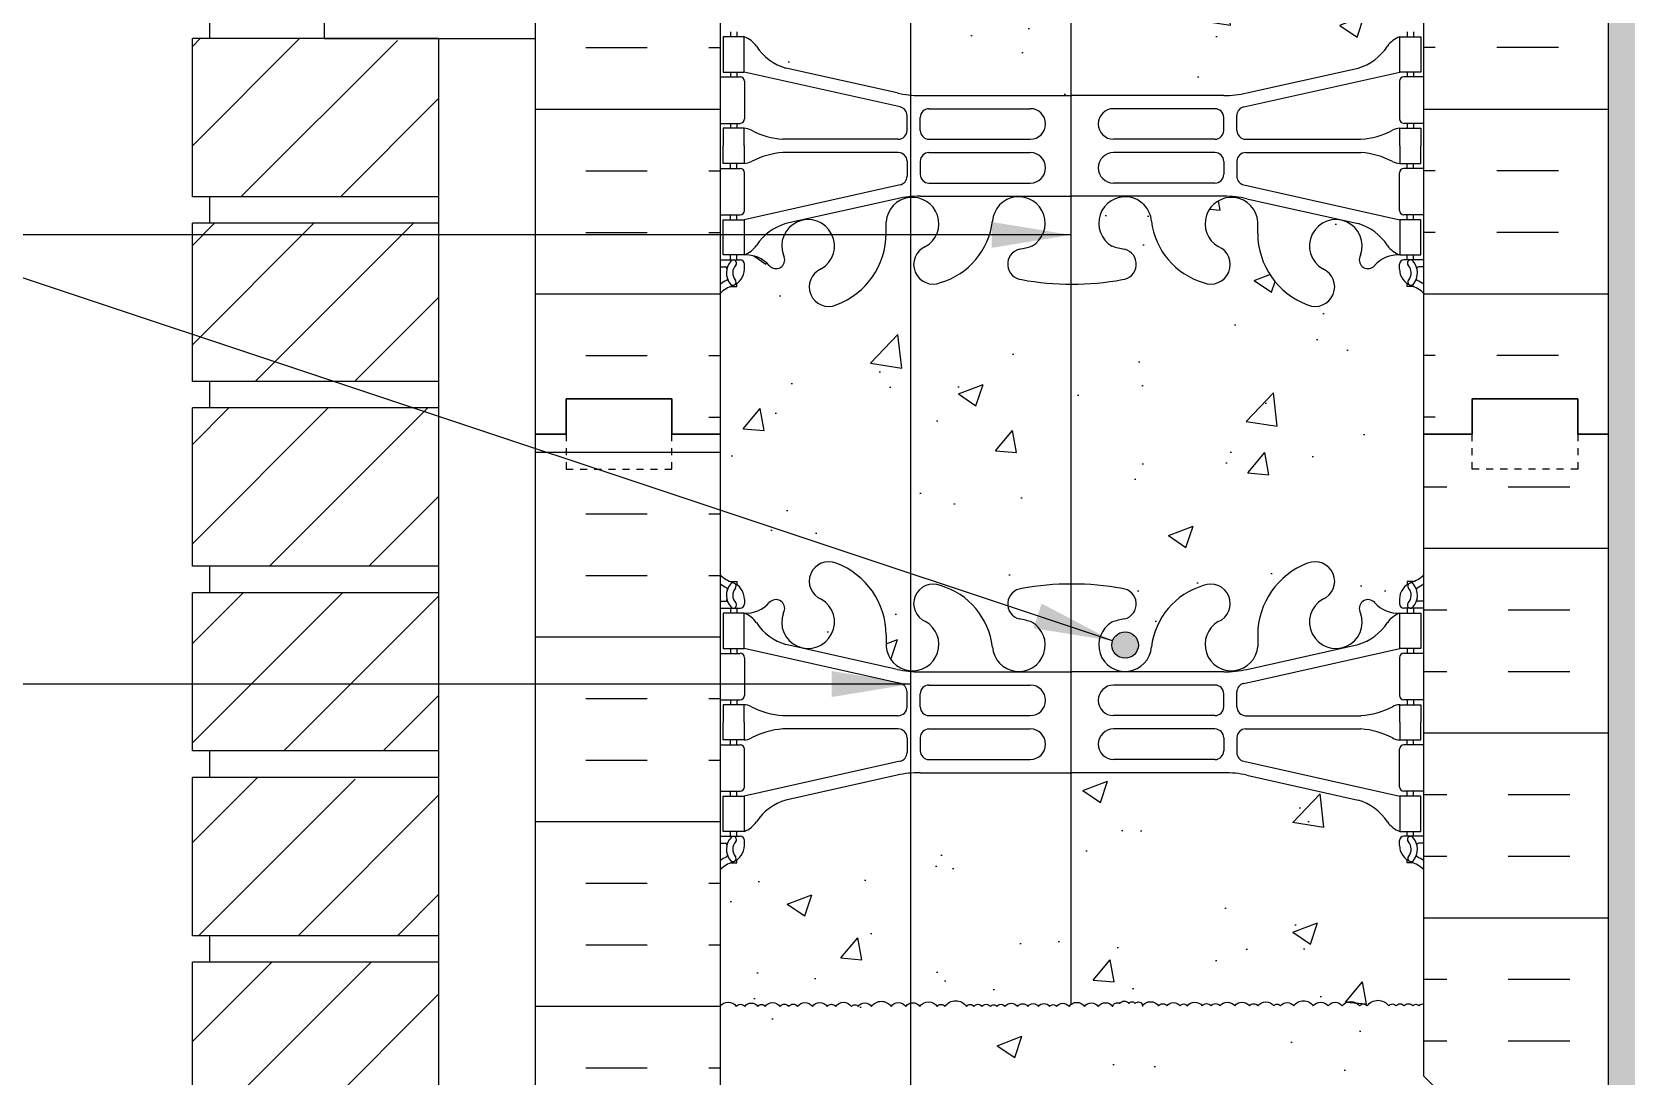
# Model space of a CAD drawing. Header units: inches. Extents: x 34 to 92.7, y -25.1 to 58.
# Drawn here: x 46.82 to 69.47, y 26.52 to 41.37 of the extents above; entities that cross this region are included whole.
import ezdxf

# ---------------------------------------------------------------- set-up
doc = ezdxf.new("R2010")
doc.units = ezdxf.units.IN
doc.header["$LTSCALE"] = 0.5
doc.header["$MEASUREMENT"] = 0
doc.linetypes.add('DASHED2', pattern=[0.375, 0.25, -0.125])
for name, color, linetype in [('HATCH', 12, 'Continuous'), ('line25', 2, 'Continuous'), ('LINE3', 3, 'Continuous'), ('LINE50', 5, 'Continuous'), ('LINE9', 9, 'Continuous'), ('TEXT', 4, 'Continuous'), ('Web_Edge', 9, 'Continuous')]:
    doc.layers.add(name, color=color, linetype=linetype)
doc.styles.add('DIM', font='romans.shx', dxfattribs={"width": 0.7})
doc.dimstyles.new('ext_12', dxfattribs={"dimscale": 12, "dimtxt": 0.09375, "dimasz": 0.09375, "dimexe": 0.09375, "dimexo": 0.0625, "dimgap": 0.0625, "dimtad": 1, "dimdec": 1, "dimzin": 3, "dimdsep": 46, "dimlunit": 4, "dimtxsty": 'DIM', "dimcen": 0.09, "dimdle": 0.09375, "dimclrt": 4, "dimadec": 0, "dimazin": 0, "dimtfac": 1, "dimtdec": 1, "dimtmove": 2, "dimatfit": 3, "dimfxl": 1, "dimfrac": 2, "dimtolj": 1, "dimtzin": 0, "dimarcsym": 0})

msp = doc.modelspace()

# ---------------------------------------------------------------- hatches: boundary and pattern name
at = {"layer": 'HATCH'}
h = msp.add_hatch(dxfattribs=at)
h.set_pattern_fill('INSUL', color=256, scale=7, style=0)
h.set_pattern_definition([(0, (-2869.565, -361.3603), (0, 2.625), []), (0, (-2869.565, -360.4853), (0, 2.625), [0.875, -0.875]), (0, (-2869.565, -359.6103), (0, 2.625), [0.875, -0.875])])
h.paths.add_polyline_path([(53.972, 35.649), (54.409, 35.649), (54.409, 36.149), (55.909, 36.149), (55.909, 35.649), (56.597, 35.649), (56.597, 53.649), (55.909, 53.649), (55.909, 54.149), (54.409, 54.149), (54.409, 53.649), (53.972, 53.649)])
h = msp.add_hatch(dxfattribs=at)
h.set_pattern_fill('INSUL', color=256, scale=7, style=0)
h.set_pattern_definition([(180, (2992.758, -361.3603), (0, 2.625), []), (180, (2992.758, -360.4853), (0, 2.625), [0.875, -0.875]), (180, (2992.758, -359.6103), (0, 2.625), [0.875, -0.875])])
h.paths.add_polyline_path([(69.222, 35.649), (68.784, 35.649), (68.784, 36.149), (67.284, 36.149), (67.284, 35.649), (66.597, 35.649), (66.597, 53.649), (67.284, 53.649), (67.284, 54.149), (68.784, 54.149), (68.784, 53.649), (69.222, 53.649)])
h = msp.add_hatch(dxfattribs=at)
h.set_pattern_fill('ANSI31', color=256, scale=8, style=0)
h.set_pattern_definition([(45, (42.7951, -13.2255), (-0.707107, 0.707107), [])])
h.paths.add_polyline_path([(52.597, 20.299), (49.097, 20.299), (49.097, 18.049), (52.597, 18.049)])
h.paths.add_polyline_path([(52.597, 22.924), (49.097, 22.924), (49.097, 20.674), (52.597, 20.674)])
h.paths.add_polyline_path([(52.597, 25.52), (49.097, 25.52), (49.097, 23.299), (52.597, 23.299)])
h.paths.add_polyline_path([(52.597, 28.145), (49.097, 28.145), (49.097, 25.895), (52.597, 25.895)])
h.paths.add_polyline_path([(52.597, 30.745), (50.972, 30.745), (50.972, 30.77), (49.097, 30.77), (49.097, 28.52), (52.597, 28.52)])
h.paths.add_polyline_path([(52.597, 33.395), (49.097, 33.395), (49.097, 31.145), (52.597, 31.145)])
h.paths.add_polyline_path([(52.597, 36.02), (49.097, 36.02), (49.097, 33.77), (52.597, 33.77)])
h.paths.add_polyline_path([(52.597, 38.645), (49.097, 38.645), (49.097, 36.395), (52.597, 36.395)])
h.paths.add_polyline_path([(52.597, 41.245), (50.972, 41.245), (50.972, 41.27), (49.097, 41.27), (49.097, 39.02), (52.597, 39.02)])
h.paths.add_polyline_path([(52.597, 43.865), (49.097, 43.865), (49.097, 41.645), (52.597, 41.645)])
h.paths.add_polyline_path([(52.597, 46.49), (49.097, 46.49), (49.097, 44.24), (52.597, 44.24)])
h.paths.add_polyline_path([(52.597, 49.115), (49.097, 49.115), (49.097, 46.865), (52.597, 46.865)])
h.paths.add_polyline_path([(52.597, 51.715), (50.972, 51.715), (50.972, 51.74), (49.097, 51.74), (49.097, 49.49), (52.597, 49.49)])
h.paths.add_polyline_path([(52.597, 53.649), (49.097, 53.649), (49.097, 52.115), (52.597, 52.115)])
h = msp.add_hatch(dxfattribs=at)
h.set_pattern_fill('AR-SAND', color=256, scale=0.25, style=0)
h.set_pattern_definition([(37.5, (4, 0), (-0.0157483, 0.481706), [0, -0.38, 0, -0.425, 0, -0.40625]), (7.5, (4, 0), (0.442444, 0.7055365), [0, -0.205, 0, -0.3425, 0, -0.13125]), (327.5, (3.6925, 0), (0.7785355, 0.0014148), [0, -0.125, 0, -0.45, 0, -0.5875]), (317.5, (3.6925, 0), (0.7515317, 0.219419), [0, -0.0625, 0, -0.295, 0, -0.3375])])
h.paths.add_polyline_path([(69.722, 53.649), (69.222, 53.649), (69.222, 35.649), (69.209, 24.399), (69.722, 24.399)])
h = msp.add_hatch(dxfattribs=at)
h.set_pattern_fill('AR-CONC', color=256, scale=0.5)
h.paths.add_polyline_path([(62.346, 1.902, -0.049932), (61.597, 1.838, -0.049932), (60.847, 1.902, -0.843243), (60.812, 2.335, 0.055617), (60.992, 2.38, 1.661382), (60.431, 2.733, -0.30095), (59.694, 1.861, -1), (59.481, 2.372, 1.661382), (58.92, 2.724), (58.92, 2.559, -0.311223), (58.211, 1.543, -1), (57.998, 2.055, 2.155404), (57.459, 2.249), (57.471, 2.228, -0.834375), (57.259, 2.102, 0.108938), (57.107, 2.215), (57.107, 0.378), (57.007, 0.378), (57.007, 0.348, -0.414214), (56.957, 0.298), (56.83, 0.298), (56.782, 0.148, -0.6), (56.682, 0.148), (56.597, 0.409), (56.597, -0.351), (60.495, -0.351), (61.495, 0.649), (61.495, -0.351), (61.495, -1.351), (62.495, -0.351), (66.597, -0.351), (66.597, 0.409), (66.512, 0.148, -0.6), (66.412, 0.148), (66.363, 0.298), (66.237, 0.298, -0.414214), (66.187, 0.348), (66.187, 0.378), (66.087, 0.378), (66.087, 2.215, 0.108935), (65.934, 2.102, -0.8344), (65.722, 2.228), (65.734, 2.249, 2.155404), (65.195, 2.055, -1), (64.982, 1.543, -0.311223), (64.273, 2.559), (64.273, 2.724, 1.661382), (63.712, 2.372, -1), (63.499, 1.861, -0.30095), (62.762, 2.733, 1.661382), (62.201, 2.38, 0.055617), (62.381, 2.335, -0.843243)])
h.paths.add_polyline_path([(65.925, 6.827, 0.268138), (66.087, 6.975), (66.087, 8.337), (65.967, 8.537), (65.967, 8.649), (65.967, 8.762), (66.087, 8.962), (66.087, 10.323, 0.268138), (65.925, 10.471), (57.268, 10.471, 0.268156), (57.107, 10.323), (57.107, 8.962), (57.227, 8.762), (57.227, 8.649), (57.227, 8.537), (57.107, 8.337), (57.107, 6.975, 0.268156), (57.268, 6.827)])
h.paths.add_polyline_path([(60.883, 19.845, -0.843243), (60.848, 20.277, 0.055617), (61.028, 20.322, 1.661382), (60.467, 20.675, -0.30095), (59.73, 19.803, -1), (59.517, 20.314, 1.661382), (58.956, 20.667), (58.956, 20.502, -0.311223), (58.247, 19.486, -1), (58.034, 19.997, 2.155404), (57.495, 20.191), (57.507, 20.17, -0.834375), (57.295, 20.044, 0.23174), (56.938, 20.195), (56.833, 20.195), (56.833, 20.125), (56.88, 20.125, -0.414214), (56.943, 20.063), (56.943, 19.995, -0.249069), (56.833, 19.788), (56.833, 19.747), (56.743, 19.747, 0.088416), (56.597, 19.649), (56.597, 17.649), (56.597, 16.89), (56.682, 17.151, -0.6), (56.782, 17.151), (56.83, 17.001), (56.957, 17.001, -0.414214), (57.007, 16.951), (57.007, 16.921), (57.107, 16.921), (57.107, 15.083, 0.108933), (57.259, 15.196, -0.8344), (57.471, 15.071), (57.459, 15.05, 2.155404), (57.998, 15.244, -1), (58.211, 15.755, -0.311223), (58.92, 14.739), (58.92, 14.574, 1.661382), (59.481, 14.927, -1), (59.694, 15.438, -0.30095), (60.431, 14.566, 1.661382), (60.992, 14.918, 0.055617), (60.812, 14.964, -0.843243), (60.847, 15.396, -0.049932), (61.597, 15.461, -0.049932), (62.346, 15.396, -0.843243), (62.381, 14.964, 0.055617), (62.201, 14.918, 1.661382), (62.762, 14.566, -0.30095), (63.499, 15.438, -1), (63.712, 14.927, 1.661382), (64.273, 14.574), (64.273, 14.739, -0.311223), (64.982, 15.755, -1), (65.195, 15.244, 2.155404), (65.734, 15.05), (65.722, 15.071, -0.834375), (65.934, 15.196, 0.10894), (66.087, 15.083), (66.087, 16.921), (66.187, 16.921), (66.187, 16.951, -0.414214), (66.237, 17.001), (66.363, 17.001), (66.412, 17.151, -0.6), (66.512, 17.151), (66.597, 16.89), (66.597, 17.524), (65.322, 17.524, 0.414214), (65.222, 17.424), (65.222, 16.024), (64.722, 16.024), (64.722, 17.524, -0.414214), (65.222, 18.024), (66.597, 18.024), (66.597, 19.649, 0.08841), (66.451, 19.747), (66.361, 19.747), (66.361, 19.788, -0.249069), (66.251, 19.995), (66.251, 20.063, -0.414214), (66.313, 20.125), (66.361, 20.125), (66.361, 20.195), (66.256, 20.195, 0.231736), (65.898, 20.044, -0.8344), (65.686, 20.17), (65.698, 20.191, 0.235665), (65.662, 20.524), (65.222, 20.524, -0.086721), (65.052, 20.554, 0.457284), (65.159, 19.997, -1), (64.946, 19.486, -0.311223), (64.237, 20.502), (64.237, 20.667, 1.661382), (63.676, 20.314, -1), (63.463, 19.803, -0.30095), (62.726, 20.675, 1.661382), (62.165, 20.322, 0.055617), (62.345, 20.277, -0.843243), (62.31, 19.845, -0.047544), (61.597, 19.78, -0.047544)])
h.paths.add_polyline_path([(61.556, 27.515, 0.520567), (61.378, 27.515, 0.520567), (61.278, 27.515, 0.520567), (61.121, 27.515, 0.520567), (60.969, 27.515, 0.520567), (60.822, 27.515, 0.520567), (60.644, 27.515, 0.520567), (60.528, 27.515, 0.520567), (60.439, 27.515, 0.520567), (60.318, 27.515, 0.520567), (60.203, 27.515, 0.520567), (60.098, 27.515, 0.520567), (59.792, 27.515, 0.520567), (59.681, 27.515, 0.520567), (59.435, 27.515, 0.520567), (59.235, 27.515, 0.520567), (59.026, 27.515, 0.520567), (58.748, 27.515, 0.520567), (58.559, 27.515, 0.520567), (58.464, 27.515, 0.520567), (58.239, 27.515, 0.520567), (58.118, 27.515, 0.520567), (57.908, 27.515, 0.520567), (57.698, 27.515, 0.520567), (57.572, 27.515, 0.520567), (57.446, 27.515, 0.520567), (57.237, 27.515, 0.520567), (57.132, 27.515, 0.520567), (56.948, 27.515, 0.520567), (56.827, 27.515, 0.520567), (56.597, 27.515), (56.597, 23.842, 0.088416), (56.743, 23.744), (56.833, 23.744), (56.833, 23.703, -0.249069), (56.943, 23.495), (56.943, 23.428, -0.414214), (56.88, 23.365), (56.833, 23.365), (56.833, 23.295), (56.938, 23.295, -0.155529), (57.113, 23.161, 0.180914), (57.531, 22.85), (59.112, 22.497, 0.054974), (59.439, 22.461), (61.597, 22.461), (63.754, 22.461, 0.054974), (64.081, 22.497), (65.662, 22.85, 0.180914), (66.08, 23.161, -0.155529), (66.256, 23.295), (66.361, 23.295), (66.361, 23.365), (66.313, 23.365, -0.414214), (66.251, 23.428), (66.251, 23.495, -0.249069), (66.361, 23.703), (66.361, 23.744), (66.451, 23.744, 0.08841), (66.597, 23.842), (66.597, 26.524), (66.597, 27.551, 0.283889), (66.529, 27.522, 0.520567), (66.439, 27.522, 0.520567), (66.319, 27.522, 0.520567), (66.203, 27.522, 0.520567), (66.098, 27.522, 0.520567), (65.792, 27.522, 0.520567), (65.682, 27.522, 0.520567), (65.435, 27.522, 0.520567), (65.236, 27.522, 0.520567), (65.026, 27.522, 0.520567), (64.748, 27.522, 0.520567), (64.559, 27.522, 0.520567), (64.465, 27.522, 0.520567), (64.239, 27.522, 0.520567), (64.118, 27.522, 0.520567), (63.909, 27.522, 0.520567), (63.699, 27.522, 0.520567), (63.573, 27.522, 0.520567), (63.447, 27.522, 0.520567), (63.237, 27.522, 0.520567), (63.132, 27.522, 0.520567), (62.948, 27.522, 0.520567), (62.828, 27.522, 0.520567), (62.597, 27.522, 0.71154), (62.496, 27.557, 0.520567), (62.406, 27.557, 0.520567), (62.275, 27.557, 0.520567), (62.175, 27.515, 0.520567), (61.971, 27.515, 0.520567), (61.777, 27.515, 0.520567)])
h.paths.add_polyline_path([(61.278, 27.515, -0.520567), (61.378, 27.515, -0.520567), (61.556, 27.515, -0.520567), (61.777, 27.515, -0.520567), (61.971, 27.515, -0.520567), (62.175, 27.515, -0.520567), (62.275, 27.557, -0.520567), (62.406, 27.557, -0.520567), (62.496, 27.557, -0.71154), (62.597, 27.522, -0.520567), (62.828, 27.522, -0.520567), (62.948, 27.522, -0.520567), (63.132, 27.522, -0.520567), (63.237, 27.522, -0.520567), (63.447, 27.522, -0.520567), (63.573, 27.522, -0.520567), (63.699, 27.522, -0.520567), (63.909, 27.522, -0.520567), (64.118, 27.522, -0.520567), (64.239, 27.522, -0.520567), (64.465, 27.522, -0.520567), (64.559, 27.522, -0.520567), (64.748, 27.522, -0.520567), (65.026, 27.522, -0.520567), (65.236, 27.522, -0.520567), (65.435, 27.522, -0.520567), (65.682, 27.522, -0.520567), (65.792, 27.522, -0.520567), (66.098, 27.522, -0.520567), (66.203, 27.522, -0.520567), (66.319, 27.522, -0.520567), (66.439, 27.522, -0.520567), (66.529, 27.522, -0.283889), (66.597, 27.551), (66.597, 29.457, 0.08841), (66.451, 29.554), (66.361, 29.554), (66.361, 29.596, -0.249069), (66.251, 29.803), (66.251, 29.871, -0.414214), (66.313, 29.933), (66.361, 29.933), (66.361, 30.003), (66.256, 30.003, -0.155529), (66.08, 30.137, 0.180914), (65.662, 30.448), (64.081, 30.801, 0.054974), (63.754, 30.837), (61.597, 30.837), (59.439, 30.837, 0.054974), (59.112, 30.801), (57.531, 30.448, 0.180914), (57.113, 30.137, -0.155529), (56.938, 30.003), (56.833, 30.003), (56.833, 29.933), (56.88, 29.933, -0.414214), (56.943, 29.871), (56.943, 29.803, -0.249069), (56.833, 29.596), (56.833, 29.554), (56.743, 29.554, 0.088416), (56.597, 29.457), (56.597, 27.515, -0.520567), (56.827, 27.515, -0.520567), (56.948, 27.515, -0.520567), (57.132, 27.515, -0.520567), (57.237, 27.515, -0.520567), (57.446, 27.515, -0.520567), (57.572, 27.515, -0.520567), (57.698, 27.515, -0.520567), (57.908, 27.515, -0.520567), (58.118, 27.515, -0.520567), (58.239, 27.515, -0.520567), (58.464, 27.515, -0.520567), (58.559, 27.515, -0.520567), (58.748, 27.515, -0.520567), (59.026, 27.515, -0.520567), (59.235, 27.515, -0.520567), (59.435, 27.515, -0.520567), (59.681, 27.515, -0.520567), (59.792, 27.515, -0.520567), (60.098, 27.515, -0.520567), (60.203, 27.515, -0.520567), (60.318, 27.515, -0.520567), (60.439, 27.515, -0.520567), (60.528, 27.515, -0.520567), (60.644, 27.515, -0.520567), (60.822, 27.515, -0.520567), (60.969, 27.515, -0.520567), (61.121, 27.515, -0.520567)])
h.paths.add_polyline_path([(61.597, 33.519, -0.047544), (62.31, 33.454, -0.843243), (62.345, 33.022, 0.055617), (62.165, 32.976, 1.661382), (62.726, 32.623, -0.30095), (63.463, 33.496, -1), (63.676, 32.985, 1.661382), (64.237, 32.632), (64.237, 32.797, -0.311223), (64.946, 33.813, -1), (65.159, 33.302, 2.155404), (65.698, 33.107), (65.686, 33.129, -0.834375), (65.898, 33.254, 0.23174), (66.256, 33.103), (66.361, 33.103), (66.361, 33.173), (66.313, 33.173, -0.414214), (66.251, 33.236), (66.251, 33.303, -0.249069), (66.361, 33.51), (66.361, 33.552), (66.451, 33.552, 0.08841), (66.597, 33.649), (66.597, 35.649), (66.597, 37.649, 0.08841), (66.451, 37.747), (66.361, 37.747), (66.361, 37.788, -0.249069), (66.251, 37.995), (66.251, 38.063, -0.414214), (66.313, 38.125), (66.361, 38.125), (66.361, 38.195), (66.256, 38.195, 0.231736), (65.898, 38.044, -0.8344), (65.686, 38.17), (65.698, 38.191, 2.155404), (65.159, 37.997, -1), (64.946, 37.486, -0.311223), (64.237, 38.502), (64.237, 38.667, 1.661382), (63.676, 38.314, -1), (63.463, 37.803, -0.30095), (62.726, 38.675, 1.661382), (62.165, 38.322, 0.055617), (62.345, 38.277, -0.843243), (62.31, 37.845, -0.047544), (61.597, 37.78, -0.047544), (60.883, 37.845, -0.843243), (60.848, 38.277, 0.055617), (61.028, 38.322, 1.661382), (60.467, 38.675, -0.30095), (59.73, 37.803, -1), (59.517, 38.314, 1.661382), (58.956, 38.667), (58.956, 38.502, -0.311223), (58.247, 37.486, -1), (58.034, 37.997, 2.155404), (57.495, 38.191), (57.507, 38.17, -0.834375), (57.295, 38.044, 0.23174), (56.938, 38.195), (56.833, 38.195), (56.833, 38.125), (56.88, 38.125, -0.414214), (56.943, 38.063), (56.943, 37.995, -0.249069), (56.833, 37.788), (56.833, 37.747), (56.743, 37.747, 0.088416), (56.597, 37.649), (56.597, 35.649), (56.597, 33.649, 0.088416), (56.743, 33.552), (56.833, 33.552), (56.833, 33.51, -0.249069), (56.943, 33.303), (56.943, 33.236, -0.414214), (56.88, 33.173), (56.833, 33.173), (56.833, 33.103), (56.938, 33.103, 0.231736), (57.295, 33.254, -0.8344), (57.507, 33.129), (57.495, 33.107, 2.155404), (58.034, 33.302, -1), (58.247, 33.813, -0.311223), (58.956, 32.797), (58.956, 32.632, 1.661382), (59.517, 32.985, -1), (59.73, 33.496, -0.30095), (60.467, 32.623, 1.661382), (61.028, 32.976, 0.055617), (60.848, 33.022, -0.843243), (60.883, 33.454, -0.047544)])
h.paths.add_polyline_path([(61.597, 40.461), (63.754, 40.461, 0.054974), (64.081, 40.497), (65.662, 40.85, 0.180914), (66.08, 41.161, -0.155529), (66.256, 41.295), (66.361, 41.295), (66.361, 41.365), (66.313, 41.365, -0.414214), (66.251, 41.428), (66.251, 41.495, -0.249069), (66.361, 41.703), (66.361, 41.744), (66.451, 41.744, 0.08841), (66.597, 41.842), (66.597, 47.457, 0.08841), (66.451, 47.554), (66.361, 47.554), (66.361, 47.596, -0.249069), (66.251, 47.803), (66.251, 47.871, -0.414214), (66.313, 47.933), (66.361, 47.933), (66.361, 48.003), (66.256, 48.003, -0.155529), (66.08, 48.137, 0.180914), (65.662, 48.448), (64.081, 48.801, 0.054974), (63.754, 48.837), (61.597, 48.837), (59.439, 48.837, 0.054974), (59.112, 48.801), (57.531, 48.448, 0.180914), (57.113, 48.137, -0.155529), (56.938, 48.003), (56.833, 48.003), (56.833, 47.933), (56.88, 47.933, -0.414214), (56.943, 47.871), (56.943, 47.803, -0.249069), (56.833, 47.596), (56.833, 47.554), (56.743, 47.554, 0.088416), (56.597, 47.457), (56.597, 41.842, 0.088416), (56.743, 41.744), (56.833, 41.744), (56.833, 41.703, -0.249069), (56.943, 41.495), (56.943, 41.428, -0.414214), (56.88, 41.365), (56.833, 41.365), (56.833, 41.295), (56.938, 41.295, -0.155529), (57.113, 41.161, 0.180914), (57.531, 40.85), (59.112, 40.497, 0.054974), (59.439, 40.461)])
h = msp.add_hatch(dxfattribs=at)
h.set_pattern_fill('INSUL', color=256, scale=7, style=0)
h.set_pattern_definition([(0, (-2869.565, -379.3603), (0, 2.625), []), (0, (-2869.565, -378.4853), (0, 2.625), [0.875, -0.875]), (0, (-2869.565, -377.6103), (0, 2.625), [0.875, -0.875])])
h.paths.add_polyline_path([(53.972, 17.649), (54.409, 17.649), (54.409, 18.149), (55.909, 18.149), (55.909, 17.649), (56.597, 17.649), (56.597, 35.649), (55.909, 35.649), (55.909, 36.149), (54.409, 36.149), (54.409, 35.649), (53.972, 35.649)])
h = msp.add_hatch(dxfattribs=at)
h.set_pattern_fill('INSUL', color=256, scale=7, style=0)
h.set_pattern_definition([(0, (46.7951, -13.2255), (0, 2.625), []), (0, (46.7951, -12.3505), (0, 2.625), [0.875, -0.875]), (0, (46.7951, -11.4755), (0, 2.625), [0.875, -0.875])])
h.paths.add_polyline_path([(66.597, 26.524), (69.222, 23.899), (69.222, 35.649), (68.784, 35.649), (68.784, 35.149), (67.284, 35.149), (67.284, 35.649), (66.597, 35.649)])
at = {"layer": 'LINE3'}
msp.add_hatch(color=256, dxfattribs=at).paths.add_polyline_path([(62.165, 32.651, 1), (62.54, 32.651, 1)])

# ---------------------------------------------------------------- linework, layer by layer
at = {"layer": 'HATCH'}
for points in [[(56.597, 27.515, -0.520567), (56.827, 27.515, -0.520567), (56.948, 27.515, -0.520567), (57.132, 27.515, -0.520567), (57.237, 27.515, -0.520567), (57.446, 27.515, -0.520567), (57.572, 27.515, -0.520567), (57.698, 27.515, -0.520567), (57.908, 27.515, -0.520567), (58.118, 27.515, -0.520567), (58.239, 27.515, -0.520567), (58.464, 27.515, -0.520567), (58.559, 27.515, -0.520567), (58.748, 27.515, -0.520567), (59.026, 27.515, -0.520567), (59.235, 27.515, -0.520567), (59.435, 27.515, -0.520567), (59.681, 27.515, -0.520567), (59.792, 27.515, -0.520567), (60.098, 27.515, -0.520567), (60.203, 27.515, -0.520567), (60.318, 27.515, -0.520567), (60.439, 27.515, -0.520567), (60.528, 27.515, -0.520567), (60.644, 27.515, -0.520567), (60.822, 27.515, -0.520567), (60.969, 27.515, -0.520567), (61.121, 27.515, -0.520567), (61.278, 27.515, -0.520567), (61.378, 27.515, -0.520567), (61.556, 27.515, -0.520567), (61.777, 27.515, -0.520567), (61.971, 27.515, -0.520567), (62.175, 27.515, -0.520567), (62.275, 27.557, -0.520567), (62.406, 27.557, -0.520567), (62.496, 27.557, -0.759433), (62.597, 27.515)], [(62.597, 27.522, -0.520567), (62.828, 27.522, -0.520567), (62.948, 27.522, -0.520567), (63.132, 27.522, -0.520567), (63.237, 27.522, -0.520567), (63.447, 27.522, -0.520567), (63.573, 27.522, -0.520567), (63.699, 27.522, -0.520567), (63.909, 27.522, -0.520567), (64.118, 27.522, -0.520567), (64.239, 27.522, -0.520567), (64.465, 27.522, -0.520567), (64.559, 27.522, -0.520567), (64.748, 27.522, -0.520567), (65.026, 27.522, -0.520567), (65.236, 27.522, -0.520567), (65.435, 27.522, -0.520567), (65.682, 27.522, -0.520567), (65.792, 27.522, -0.520567), (66.098, 27.522, -0.520567), (66.203, 27.522, -0.520567), (66.319, 27.522, -0.520567), (66.439, 27.522, -0.520567), (66.529, 27.522, -0.283889), (66.597, 27.551, -0.283889)]]:
    msp.add_lwpolyline(points, format="xyb", dxfattribs=at)
at = {"layer": 'line25'}
for p, q in [((56.597, 53.674), (56.597, 35.649)), ((66.597, 35.649), (66.597, 53.674)), ((49.347, 41.27), (49.347, 41.645)), ((49.097, 39.02), (49.097, 41.27)), ((52.597, 41.27), (49.097, 41.27)), ((52.597, 41.27), (52.597, 17.674)), ((52.597, 39.02), (49.097, 39.02)), ((49.347, 38.645), (49.347, 39.02)), ((49.097, 36.395), (49.097, 38.645)), ((52.597, 38.645), (49.097, 38.645)), ((52.597, 36.395), (49.097, 36.395)), ((49.347, 36.02), (49.347, 36.395)), ((52.597, 36.02), (49.097, 36.02)), ((49.097, 33.77), (49.097, 36.02)), ((56.597, 35.649), (56.597, 17.649)), ((66.597, 26.524), (66.597, 35.649)), ((52.597, 33.77), (49.097, 33.77)), ((49.347, 33.395), (49.347, 33.77)), ((52.597, 33.395), (49.097, 33.395)), ((49.097, 31.145), (49.097, 33.395)), ((52.597, 31.145), (49.097, 31.145)), ((49.347, 30.77), (49.347, 31.145)), ((52.597, 30.77), (49.097, 30.77)), ((49.097, 28.52), (49.097, 30.77)), ((52.597, 28.52), (49.097, 28.52)), ((49.347, 28.145), (49.347, 28.52)), ((52.597, 28.145), (49.097, 28.145)), ((49.097, 25.895), (49.097, 28.145)), ((69.222, 23.899), (66.597, 26.524))]:
    msp.add_line(p, q, dxfattribs=at)
at = {"layer": 'LINE3'}
for p, q in [((61.579, 53.674), (61.579, 27.54)), ((59.306, 10.898), (59.306, 46.835))]:
    msp.add_line(p, q, dxfattribs=at)
msp.add_circle((62.352, 32.651), 0.188, dxfattribs=at)
at = {"layer": 'LINE50'}
for p, q in [((53.972, 35.649), (53.972, 53.674)), ((69.222, 35.649), (69.222, 53.674)), ((53.972, 17.649), (53.972, 35.649)), ((69.222, 23.899), (69.222, 35.649))]:
    msp.add_line(p, q, dxfattribs=at)
for points in [[(53.972, 35.649), (54.409, 35.649), (54.409, 36.149), (55.909, 36.149), (55.909, 35.649), (56.597, 35.649)], [(56.597, 35.649), (55.909, 35.649), (55.909, 36.149), (54.409, 36.149), (54.409, 35.649), (53.972, 35.649)], [(69.222, 35.649), (68.784, 35.649), (68.784, 36.149), (67.284, 36.149), (67.284, 35.649), (66.597, 35.649)], [(66.597, 35.649), (67.284, 35.649), (67.284, 36.149), (68.784, 36.149), (68.784, 35.649), (69.222, 35.649)]]:
    msp.add_lwpolyline(points, dxfattribs=at)
at = {"layer": 'LINE9'}
msp.add_lwpolyline([(53.972, 45.395), (53.722, 45.395), (53.722, 41.52), (50.972, 41.52), (50.972, 41.27), (53.972, 41.27)], close=True, dxfattribs=at)
at = {"layer": 'LINE9', "linetype": 'DASHED2', "ltscale": 0.15}
for points in [[(54.409, 35.649), (54.409, 35.649), (54.409, 35.149), (55.909, 35.149), (55.909, 35.649), (55.909, 35.649)], [(68.784, 35.649), (68.784, 35.649), (68.784, 35.149), (67.284, 35.149), (67.284, 35.649), (67.284, 35.649)]]:
    msp.add_lwpolyline(points, dxfattribs=at)
at = {"layer": 'Web_Edge'}
for p, q in [((56.743, 41.365), (56.743, 41.295)), ((56.833, 41.365), (56.833, 41.295)), ((66.361, 41.365), (66.361, 41.295)), ((66.451, 41.365), (66.451, 41.295)), ((56.743, 40.795), (56.743, 40.725)), ((56.833, 40.795), (56.833, 40.725)), ((59.155, 40.299), (56.938, 40.795)), ((59.112, 40.497), (57.531, 40.85)), ((64.038, 40.299), (66.256, 40.795)), ((64.081, 40.497), (65.662, 40.85)), ((66.361, 40.795), (66.361, 40.725)), ((66.451, 40.795), (66.451, 40.725)), ((56.597, 40.725), (56.88, 40.725)), ((56.943, 40.663), (56.943, 40.128)), ((66.251, 40.663), (66.251, 40.128)), ((66.597, 40.725), (66.313, 40.725)), ((59.439, 40.461), (61.597, 40.461)), ((63.754, 40.461), (61.597, 40.461)), ((59.253, 39.965), (59.253, 40.177)), ((59.44, 39.965), (59.44, 40.149)), ((59.565, 40.274), (61.005, 40.274)), ((63.628, 40.274), (62.188, 40.274)), ((63.753, 39.965), (63.753, 40.149)), ((63.94, 39.965), (63.94, 40.177)), ((56.597, 40.065), (56.88, 40.065)), ((56.743, 40.065), (56.743, 39.995)), ((56.833, 40.065), (56.833, 39.995)), ((66.597, 40.065), (66.313, 40.065)), ((66.361, 40.065), (66.361, 39.995)), ((66.451, 40.065), (66.451, 39.995)), ((59.128, 39.84), (57.49, 39.84)), ((59.128, 39.651), (57.49, 39.651)), ((59.565, 39.84), (61.005, 39.84)), ((59.565, 39.65), (61.005, 39.65)), ((63.628, 39.84), (62.188, 39.84)), ((63.628, 39.65), (62.188, 39.65)), ((64.065, 39.84), (65.703, 39.84)), ((64.065, 39.651), (65.703, 39.651)), ((56.597, 39.425), (56.88, 39.425)), ((56.743, 39.425), (56.743, 39.495)), ((56.833, 39.425), (56.833, 39.495)), ((59.253, 39.526), (59.253, 39.314)), ((59.44, 39.525), (59.44, 39.341)), ((63.753, 39.525), (63.753, 39.341)), ((63.94, 39.526), (63.94, 39.314)), ((66.597, 39.425), (66.313, 39.425)), ((66.361, 39.425), (66.361, 39.495)), ((66.451, 39.425), (66.451, 39.495)), ((56.943, 38.828), (56.943, 39.363)), ((59.565, 39.216), (61.005, 39.216)), ((63.628, 39.216), (62.188, 39.216)), ((66.251, 38.828), (66.251, 39.363)), ((59.155, 39.192), (56.938, 38.695)), ((59.112, 38.994), (57.531, 38.641)), ((59.439, 39.03), (61.597, 39.03)), ((63.754, 39.03), (61.597, 39.03)), ((64.038, 39.192), (66.256, 38.695)), ((64.081, 38.994), (65.662, 38.641)), ((56.597, 38.765), (56.88, 38.765)), ((56.743, 38.695), (56.743, 38.765)), ((56.833, 38.695), (56.833, 38.765)), ((66.597, 38.765), (66.313, 38.765)), ((66.361, 38.695), (66.361, 38.765)), ((66.451, 38.695), (66.451, 38.765)), ((58.956, 38.502), (58.956, 38.667)), ((64.237, 38.502), (64.237, 38.667)), ((56.597, 38.125), (56.88, 38.125)), ((56.743, 38.125), (56.743, 38.195)), ((56.833, 38.125), (56.833, 38.195)), ((56.943, 37.995), (56.943, 38.063)), ((57.495, 38.191), (57.507, 38.17)), ((65.698, 38.191), (65.686, 38.17)), ((66.251, 37.995), (66.251, 38.063)), ((66.597, 38.125), (66.313, 38.125)), ((66.361, 38.125), (66.361, 38.195)), ((66.451, 38.125), (66.451, 38.195)), ((56.597, 38.025), (56.674, 38.025)), ((66.597, 38.025), (66.519, 38.025)), ((56.743, 37.747), (56.833, 37.747)), ((56.833, 37.747), (56.833, 37.788)), ((66.361, 37.747), (66.361, 37.788)), ((66.451, 37.747), (66.361, 37.747)), ((56.743, 33.552), (56.833, 33.552)), ((56.833, 33.552), (56.833, 33.51)), ((66.451, 33.552), (66.361, 33.552)), ((66.361, 33.552), (66.361, 33.51)), ((56.943, 33.303), (56.943, 33.236)), ((66.251, 33.303), (66.251, 33.236)), ((56.597, 33.273), (56.674, 33.273)), ((56.597, 33.173), (56.88, 33.173)), ((56.743, 33.173), (56.743, 33.103)), ((56.833, 33.173), (56.833, 33.103)), ((57.495, 33.107), (57.507, 33.129)), ((65.698, 33.107), (65.686, 33.129)), ((66.597, 33.173), (66.313, 33.173)), ((66.361, 33.173), (66.361, 33.103)), ((66.451, 33.173), (66.451, 33.103)), ((66.597, 33.273), (66.519, 33.273)), ((59.112, 32.305), (57.531, 32.658)), ((58.956, 32.797), (58.956, 32.632)), ((64.081, 32.305), (65.662, 32.658)), ((64.237, 32.797), (64.237, 32.632)), ((56.597, 32.533), (56.88, 32.533)), ((56.743, 32.603), (56.743, 32.533)), ((56.833, 32.603), (56.833, 32.533)), ((59.155, 32.106), (56.938, 32.603)), ((56.943, 32.471), (56.943, 31.936)), ((64.038, 32.106), (66.256, 32.603)), ((66.251, 32.471), (66.251, 31.936)), ((66.597, 32.533), (66.313, 32.533)), ((66.361, 32.603), (66.361, 32.533)), ((66.451, 32.603), (66.451, 32.533)), ((59.439, 32.269), (61.597, 32.269)), ((63.754, 32.269), (61.597, 32.269)), ((59.253, 31.772), (59.253, 31.984)), ((59.44, 31.773), (59.44, 31.957)), ((59.565, 32.082), (61.005, 32.082)), ((63.628, 32.082), (62.188, 32.082)), ((63.753, 31.773), (63.753, 31.957)), ((63.94, 31.772), (63.94, 31.984)), ((56.597, 31.873), (56.88, 31.873)), ((56.743, 31.873), (56.743, 31.803)), ((56.833, 31.873), (56.833, 31.803)), ((66.597, 31.873), (66.313, 31.873)), ((66.361, 31.873), (66.361, 31.803)), ((66.451, 31.873), (66.451, 31.803)), ((59.128, 31.647), (57.49, 31.647)), ((59.565, 31.648), (61.005, 31.648)), ((63.628, 31.648), (62.188, 31.648)), ((64.065, 31.647), (65.703, 31.647)), ((56.743, 31.233), (56.743, 31.303)), ((56.833, 31.233), (56.833, 31.303)), ((59.128, 31.459), (57.49, 31.459)), ((59.253, 31.334), (59.253, 31.122)), ((59.44, 31.333), (59.44, 31.149)), ((59.565, 31.458), (61.005, 31.458)), ((63.628, 31.458), (62.188, 31.458)), ((63.753, 31.333), (63.753, 31.149)), ((63.94, 31.334), (63.94, 31.122)), ((64.065, 31.459), (65.703, 31.459)), ((66.361, 31.233), (66.361, 31.303)), ((66.451, 31.233), (66.451, 31.303)), ((56.597, 31.233), (56.88, 31.233)), ((56.943, 30.636), (56.943, 31.171)), ((66.251, 30.636), (66.251, 31.171)), ((66.597, 31.233), (66.313, 31.233)), ((59.155, 31), (56.938, 30.503)), ((59.439, 30.837), (61.597, 30.837)), ((59.565, 31.024), (61.005, 31.024)), ((63.754, 30.837), (61.597, 30.837)), ((63.628, 31.024), (62.188, 31.024)), ((64.038, 31), (66.256, 30.503)), ((59.112, 30.801), (57.531, 30.448)), ((64.081, 30.801), (65.662, 30.448)), ((56.597, 30.573), (56.88, 30.573)), ((56.743, 30.503), (56.743, 30.573)), ((56.833, 30.503), (56.833, 30.573)), ((66.597, 30.573), (66.313, 30.573)), ((66.361, 30.503), (66.361, 30.573)), ((66.451, 30.503), (66.451, 30.573)), ((56.597, 29.933), (56.88, 29.933)), ((56.743, 29.933), (56.743, 30.003)), ((56.833, 29.933), (56.833, 30.003)), ((66.597, 29.933), (66.313, 29.933)), ((66.361, 29.933), (66.361, 30.003)), ((66.451, 29.933), (66.451, 30.003)), ((56.597, 29.833), (56.674, 29.833)), ((56.943, 29.803), (56.943, 29.871)), ((66.251, 29.803), (66.251, 29.871)), ((66.597, 29.833), (66.519, 29.833)), ((56.743, 29.554), (56.833, 29.554)), ((56.833, 29.554), (56.833, 29.596)), ((66.361, 29.554), (66.361, 29.596)), ((66.451, 29.554), (66.361, 29.554))]:
    msp.add_line(p, q, dxfattribs=at)
for points in [[(56.638, 40.795), (56.938, 40.795), (56.938, 41.295), (56.638, 41.295)], [(66.556, 40.795), (66.256, 40.795), (66.256, 41.295), (66.556, 41.295)], [(56.638, 38.695), (56.938, 38.695), (56.938, 38.195), (56.638, 38.195)], [(66.556, 38.695), (66.256, 38.695), (66.256, 38.195), (66.556, 38.195)], [(56.638, 32.603), (56.938, 32.603), (56.938, 33.103), (56.638, 33.103)], [(66.556, 32.603), (66.256, 32.603), (66.256, 33.103), (66.556, 33.103)], [(56.638, 30.503), (56.938, 30.503), (56.938, 30.003), (56.638, 30.003)], [(66.556, 30.503), (66.256, 30.503), (66.256, 30.003), (66.556, 30.003)]]:
    msp.add_lwpolyline(points, close=True, dxfattribs=at)
for points in [[(56.938, 39.745), (56.938, 39.995), (56.638, 39.995), (56.638, 39.745)], [(66.256, 39.745), (66.256, 39.995), (66.556, 39.995), (66.556, 39.745)], [(56.938, 39.745), (56.938, 39.495), (56.638, 39.495), (56.638, 39.745)], [(66.256, 39.745), (66.256, 39.495), (66.556, 39.495), (66.556, 39.745)], [(56.938, 31.553), (56.938, 31.803), (56.638, 31.803), (56.638, 31.553)], [(66.256, 31.553), (66.256, 31.803), (66.556, 31.803), (66.556, 31.553)], [(56.938, 31.553), (56.938, 31.303), (56.638, 31.303), (56.638, 31.553)], [(66.256, 31.553), (66.256, 31.303), (66.556, 31.303), (66.556, 31.553)]]:
    msp.add_lwpolyline(points, dxfattribs=at)
for centre, radius, start, end in [((56.815, 40.953), 0.364, 34.9775, 70.3387), ((66.378, 40.953), 0.364, 109.6613, 145.0225), ((57.738, 41.564), 0.743, 212.7919, 253.8107), ((65.455, 41.564), 0.743, 286.1893, 327.2081), ((56.88, 40.663), 0.0625, 0, 90), ((66.313, 40.663), 0.0625, 90, 180), ((59.439, 41.961), 1.5, 257.4135, 270), ((63.754, 41.961), 1.5, 270, 282.5865), ((56.88, 40.128), 0.0625, 270, 0), ((59.128, 40.177), 0.125, 0, 77.3767), ((59.565, 40.149), 0.125, 90, 180), ((61.005, 40.057), 0.217, 270, 90), ((62.188, 40.057), 0.217, 90, 270), ((63.628, 40.149), 0.125, 0, 90), ((64.065, 40.177), 0.125, 102.6233, 180), ((66.313, 40.128), 0.0625, 180, 270), ((56.933, 39.777), 0.219, 60.4937, 88.92), ((57.579, 41.006), 1.17, 242.6365, 265.6505), ((59.128, 39.965), 0.125, 270, 0), ((59.565, 39.965), 0.125, 180, 270), ((63.628, 39.965), 0.125, 270, 360), ((64.065, 39.965), 0.125, 180, 270), ((65.614, 41.006), 1.17, 274.3495, 297.3635), ((66.26, 39.777), 0.219, 91.08, 119.5063), ((57.579, 38.484), 1.17, 94.3495, 117.3635), ((59.128, 39.526), 0.125, 0, 90), ((59.565, 39.525), 0.125, 90, 180), ((61.005, 39.433), 0.217, 270, 90), ((62.188, 39.433), 0.217, 90, 270), ((63.628, 39.525), 0.125, 0, 90), ((64.065, 39.526), 0.125, 90, 180), ((65.614, 38.484), 1.17, 62.6365, 85.6505), ((56.88, 39.363), 0.0625, 0, 90), ((56.933, 39.714), 0.219, 271.08, 299.5063), ((66.26, 39.714), 0.219, 240.4937, 268.92), ((66.313, 39.363), 0.0625, 90, 180), ((59.128, 39.314), 0.125, 282.6233, 0), ((59.565, 39.341), 0.125, 180, 270), ((63.628, 39.341), 0.125, 270, 0), ((64.065, 39.314), 0.125, 180, 257.3767), ((59.33, 38.639), 0.375, 299.9315, 175.7552), ((59.439, 37.53), 1.5, 90, 102.5865), ((60.841, 38.647), 0.375, 299.9315, 175.7552), ((62.352, 38.647), 0.375, 4.2448, 240.0685), ((63.863, 38.639), 0.375, 4.2448, 240.0685), ((63.754, 37.53), 1.5, 77.4135, 90), ((56.88, 38.828), 0.0625, 270, 0), ((66.313, 38.828), 0.0625, 180, 270), ((57.738, 37.927), 0.743, 106.1893, 147.2081), ((57.847, 38.322), 0.375, 299.9315, 200.3757), ((59.439, 38.795), 1.034, 286.3365, 353.3331), ((63.754, 38.795), 1.034, 186.6669, 253.6635), ((65.347, 38.322), 0.375, 339.6243, 240.0685), ((65.455, 37.927), 0.743, 32.7919, 73.8107), ((56.815, 38.538), 0.364, 289.6613, 325.0225), ((57.865, 38.508), 1.092, 290.5175, 359.6668), ((59.624, 38.058), 0.277, 112.68, 292.68), ((60.734, 39.103), 0.834, 277.8937, 290.6271), ((62.459, 39.103), 0.834, 249.3729, 262.1063), ((63.569, 38.058), 0.277, 247.32, 67.32), ((65.328, 38.508), 1.092, 180.3332, 249.4825), ((66.378, 38.538), 0.364, 214.9775, 250.3387), ((56.936, 37.941), 0.25, 137.5391, 219.8855), ((56.785, 38.079), 0.045, 317.5391, 137.5391), ((56.88, 38.063), 0.0625, 360, 90), ((56.962, 37.755), 0.441, 41.0127, 93.2024), ((57.39, 38.126), 0.125, 221.0127, 20.3757), ((60.903, 38.064), 0.22, 104.2604, 264.8165), ((62.29, 38.064), 0.22, 275.1835, 75.7396), ((65.804, 38.126), 0.125, 159.6243, 318.9873), ((66.231, 37.755), 0.441, 86.7976, 138.9873), ((66.313, 38.063), 0.0625, 90, 180), ((66.408, 38.079), 0.045, 42.4609, 222.4609), ((66.257, 37.941), 0.25, 320.1145, 42.4609), ((56.675, 38.006), 0.0196, 344.5099, 90.5968), ((56.68, 37.851), 0.021, 296.0043, 16.536), ((56.778, 37.81), 0.045, 220.8121, 38.552), ((56.936, 37.941), 0.16, 137.5391, 219.9999), ((56.693, 37.995), 0.25, 289.4712, 360), ((58.14, 37.741), 0.277, 112.68, 292.68), ((61.579, 41.557), 3.777, 259.3725, 270.2606), ((61.614, 41.557), 3.777, 269.7394, 280.6275), ((65.053, 37.741), 0.277, 247.32, 67.32), ((66.501, 37.995), 0.25, 180, 250.5288), ((66.415, 37.81), 0.045, 141.448, 319.1879), ((66.257, 37.941), 0.16, 320.0001, 42.4609), ((66.513, 37.851), 0.021, 163.464, 243.9957), ((66.518, 38.006), 0.0196, 89.4032, 195.4901), ((56.943, 37.288), 0.6, 114.9252, 125.2168), ((56.943, 37.288), 0.5, 109.4712, 133.7891), ((66.251, 37.288), 0.5, 46.2122, 70.5288), ((66.251, 37.288), 0.6, 54.7832, 65.0748), ((58.14, 33.557), 0.277, 67.32, 247.32), ((57.865, 32.79), 1.092, 0.3332, 69.4825), ((65.328, 32.79), 1.092, 110.5175, 179.6668), ((65.053, 33.557), 0.277, 292.68, 112.68), ((56.943, 34.01), 0.5, 226.2109, 250.5288), ((56.778, 33.489), 0.045, 321.448, 139.1879), ((56.693, 33.303), 0.25, 0, 70.5288), ((66.501, 33.303), 0.25, 109.4712, 180), ((66.415, 33.489), 0.045, 40.8121, 218.552), ((66.251, 34.01), 0.5, 289.4712, 313.7878), ((56.943, 34.01), 0.6, 234.7832, 245.0748), ((56.936, 33.358), 0.25, 140.1145, 222.4609), ((56.68, 33.447), 0.021, 343.464, 63.9957), ((56.936, 33.358), 0.16, 140.0001, 222.4609), ((59.624, 33.24), 0.277, 67.32, 247.32), ((59.439, 32.503), 1.034, 6.6669, 73.6635), ((60.903, 33.235), 0.22, 95.1835, 255.7396), ((61.579, 29.741), 3.777, 89.7394, 100.6275), ((61.614, 29.741), 3.777, 79.3725, 90.2606), ((62.29, 33.235), 0.22, 284.2604, 84.8165), ((63.754, 32.503), 1.034, 106.3365, 173.3331), ((63.569, 33.24), 0.277, 292.68, 112.68), ((66.257, 33.358), 0.16, 317.5391, 39.9999), ((66.257, 33.358), 0.25, 317.5391, 39.8855), ((66.513, 33.447), 0.021, 116.0043, 196.536), ((66.251, 34.01), 0.6, 294.9252, 305.2168), ((56.675, 33.293), 0.0196, 269.4032, 15.4901), ((56.785, 33.219), 0.045, 222.4609, 42.4609), ((56.88, 33.236), 0.0625, 270, 0), ((56.962, 33.544), 0.441, 266.7976, 318.9873), ((56.815, 32.76), 0.364, 34.9775, 70.3387), ((57.39, 33.172), 0.125, 339.6243, 138.9873), ((57.847, 32.977), 0.375, 159.6243, 60.0685), ((65.347, 32.977), 0.375, 119.9315, 20.3757), ((65.804, 33.172), 0.125, 41.0127, 200.3757), ((66.231, 33.544), 0.441, 221.0127, 273.2024), ((66.378, 32.76), 0.364, 109.6613, 145.0225), ((66.313, 33.236), 0.0625, 180, 270), ((66.408, 33.219), 0.045, 137.5391, 317.5391), ((66.518, 33.293), 0.0196, 164.5099, 270.5968), ((57.738, 33.372), 0.743, 212.7919, 253.8107), ((59.33, 32.66), 0.375, 184.2448, 60.0685), ((60.841, 32.651), 0.375, 184.2448, 60.0685), ((60.734, 32.195), 0.834, 69.3729, 82.1063), ((62.352, 32.651), 0.375, 119.9315, 355.7552), ((62.459, 32.195), 0.834, 97.8937, 110.6271), ((63.863, 32.66), 0.375, 119.9315, 355.7552), ((65.455, 33.372), 0.743, 286.1893, 327.2081), ((56.88, 32.471), 0.0625, 0, 90), ((66.313, 32.471), 0.0625, 90, 180), ((59.439, 33.769), 1.5, 257.4135, 270), ((63.754, 33.769), 1.5, 270, 282.5865), ((59.128, 31.984), 0.125, 0, 77.3767), ((59.565, 31.957), 0.125, 90, 180), ((61.005, 31.865), 0.217, 270, 90), ((62.188, 31.865), 0.217, 90, 270), ((63.628, 31.957), 0.125, 0, 90), ((64.065, 31.984), 0.125, 102.6233, 180), ((56.88, 31.936), 0.0625, 270, 0), ((56.933, 31.584), 0.219, 60.4937, 88.92), ((57.579, 32.814), 1.17, 242.6365, 265.6505), ((59.128, 31.772), 0.125, 270, 0), ((59.565, 31.773), 0.125, 180, 270), ((63.628, 31.773), 0.125, 270, 360), ((64.065, 31.772), 0.125, 180, 270), ((65.614, 32.814), 1.17, 274.3495, 297.3635), ((66.26, 31.584), 0.219, 91.08, 119.5063), ((66.313, 31.936), 0.0625, 180, 270), ((56.933, 31.522), 0.219, 271.08, 299.5063), ((57.579, 30.292), 1.17, 94.3495, 117.3635), ((59.128, 31.334), 0.125, 0, 90), ((59.565, 31.333), 0.125, 90, 180), ((61.005, 31.241), 0.217, 270, 90), ((62.188, 31.241), 0.217, 90, 270), ((63.628, 31.333), 0.125, 0, 90), ((64.065, 31.334), 0.125, 90, 180), ((65.614, 30.292), 1.17, 62.6365, 85.6505), ((66.26, 31.522), 0.219, 240.4937, 268.92), ((56.88, 31.171), 0.0625, 0, 90), ((59.128, 31.122), 0.125, 282.6233, 0), ((59.565, 31.149), 0.125, 180, 270), ((63.628, 31.149), 0.125, 270, 0), ((64.065, 31.122), 0.125, 180, 257.3767), ((66.313, 31.171), 0.0625, 90, 180), ((59.439, 29.337), 1.5, 90, 102.5865), ((63.754, 29.337), 1.5, 77.4135, 90), ((56.88, 30.636), 0.0625, 270, 0), ((66.313, 30.636), 0.0625, 180, 270), ((57.738, 29.734), 0.743, 106.1893, 147.2081), ((65.455, 29.734), 0.743, 32.7919, 73.8107), ((56.815, 30.346), 0.364, 289.6613, 325.0225), ((66.378, 30.346), 0.364, 214.9775, 250.3387), ((56.936, 29.749), 0.25, 137.5391, 219.8855), ((56.785, 29.887), 0.045, 317.5391, 137.5391), ((56.88, 29.871), 0.0625, 360, 90), ((66.313, 29.871), 0.0625, 90, 180), ((66.408, 29.887), 0.045, 42.4609, 222.4609), ((66.257, 29.749), 0.25, 320.1145, 42.4609), ((56.675, 29.814), 0.0196, 344.5099, 90.5968), ((56.936, 29.749), 0.16, 137.5391, 219.9999), ((56.693, 29.803), 0.25, 289.4712, 360), ((66.501, 29.803), 0.25, 180, 250.5288), ((66.257, 29.749), 0.16, 320.0001, 42.4609), ((66.518, 29.814), 0.0196, 89.4032, 195.4901), ((56.943, 29.096), 0.6, 114.9252, 125.2168), ((56.943, 29.096), 0.5, 109.4712, 133.7891), ((56.68, 29.659), 0.021, 296.0043, 16.536), ((56.778, 29.618), 0.045, 220.8121, 38.552), ((66.415, 29.618), 0.045, 141.448, 319.1879), ((66.251, 29.096), 0.5, 46.2122, 70.5288), ((66.513, 29.659), 0.021, 163.464, 243.9957), ((66.251, 29.096), 0.6, 54.7842, 65.0748)]:
    msp.add_arc(centre, radius, start, end, dxfattribs=at)
for points in [[(59.44, 39.97), (59.44, 40.144)], [(63.753, 39.97), (63.753, 40.144)], [(59.44, 39.52), (59.44, 39.346)], [(63.753, 39.52), (63.753, 39.346)], [(59.44, 31.778), (59.44, 31.952)], [(63.753, 31.778), (63.753, 31.952)], [(59.44, 31.328), (59.44, 31.154)], [(63.753, 31.328), (63.753, 31.154)]]:
    msp.add_open_spline(points, degree=1, dxfattribs=at)

# ---------------------------------------------------------------- leaders
at = {"layer": 'TEXT'}
for points in [[(61.579, 38.48), (41.124, 38.48)], [(59.306, 32.097), (44.556, 32.097)]]:
    msp.add_leader(points, dimstyle='ext_12', override={"dimgap": 0.0625, "dimtad": 0}, dxfattribs=at)
msp.add_leader([(62.175, 32.71), (44.844, 38.48), (41.124, 38.48)], dimstyle='ext_12', dxfattribs=at)

doc.saveas('drawing.dxf')
